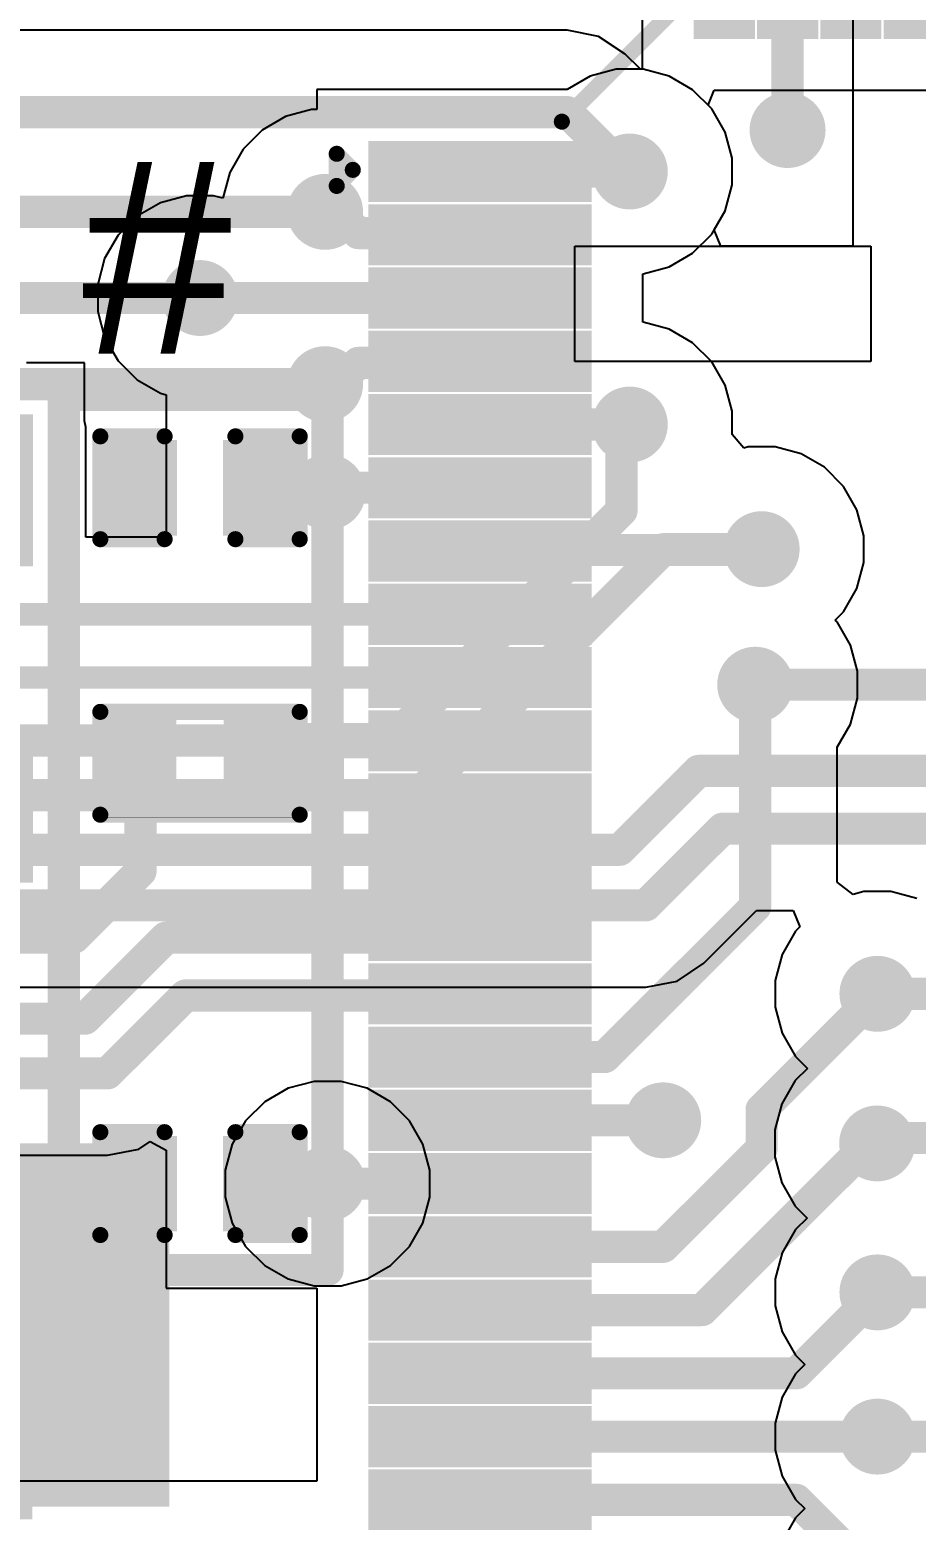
# Model space of a CAD drawing. Header units: millimetres. Extents: x 0 to 214, y 0 to 214.
# Drawn here: x 3.5624 to 3.838, y 2.6208 to 3.0846 of the extents above; entities that cross this region are included whole.
import ezdxf

# ---------------------------------------------------------------- set-up
doc = ezdxf.new("R2010")
doc.units = ezdxf.units.MM
doc.header["$MEASUREMENT"] = 0
for name, color, linetype in [('BottomLayer', 5, 'Continuous'), ('BottomSolder', 6, 'Continuous'), ('TopLayer', 1, 'Continuous'), ('TopOverlay', 2, 'Continuous'), ('TopPaste', 8, 'Continuous'), ('TopSolder', 216, 'Continuous'), ('ViaHoleLayer', 16, 'Continuous')]:
    doc.layers.add(name, color=color, linetype=linetype)
doc.styles.add('Arial', font='', dxfattribs={"height": 0.2})
doc.styles.get('Arial').set_extended_font_data('Arial')

# ---------------------------------------------------------------- blocks, each defined once
blk = doc.blocks.new('C___0402_6')
at = {"layer": 'TopLayer'}
for points in [[(-0.0275, -0.0125), (-0.0275, 0.0125), (-0.0095, 0.0125), (-0.0095, -0.0125)], [(0.0095, -0.0125), (0.0095, 0.0125), (0.0275, 0.0125), (0.0275, -0.0125)]]:
    blk.add_hatch(color=1, dxfattribs=at).paths.add_polyline_path(points)
at = {"layer": 'TopPaste'}
for points in [[(-0.0275, -0.0125), (-0.0275, 0.0125), (-0.0095, 0.0125), (-0.0095, -0.0125)], [(0.0095, -0.0125), (0.0095, 0.0125), (0.0275, 0.0125), (0.0275, -0.0125)]]:
    blk.add_hatch(color=8, dxfattribs=at).paths.add_polyline_path(points)
at = {"layer": 'TopSolder'}
for points in [[(-0.02986, -0.01486), (-0.02986, 0.01486), (-0.00714, 0.01486), (-0.00714, -0.01486)], [(0.00714, -0.01486), (0.00714, 0.01486), (0.02986, 0.01486), (0.02986, -0.01486)]]:
    blk.add_hatch(color=216, dxfattribs=at).paths.add_polyline_path(points)
at = {"layer": 'TopOverlay', "const_width": 0.005}
for points in [[(-0.031, 0.016), (-0.031, -0.016)], [(-0.011, 0.016), (-0.031, 0.016)], [(0.031, 0.016), (0.011, 0.016)], [(0.031, 0.016), (0.031, -0.016)], [(-0.011, -0.016), (-0.031, -0.016)], [(0.031, -0.016), (0.011, -0.016)]]:
    blk.add_lwpolyline(points, dxfattribs=at)
at = {"layer": 'TopOverlay', "const_width": 0.0025}
for points in [[(-0.03225, 0.016, 1), (-0.02975, 0.016, 1)], [(-0.03225, 0.016, 1), (-0.02975, 0.016, 1)], [(-0.01225, 0.016, 1), (-0.00975, 0.016, 1)], [(0.00975, 0.016, 1), (0.01225, 0.016, 1)], [(0.02975, 0.016, 1), (0.03225, 0.016, 1)], [(0.02975, 0.016, 1), (0.03225, 0.016, 1)], [(-0.03225, -0.016, 1), (-0.02975, -0.016, 1)], [(-0.03225, -0.016, 1), (-0.02975, -0.016, 1)], [(-0.01225, -0.016, 1), (-0.00975, -0.016, 1)], [(0.00975, -0.016, 1), (0.01225, -0.016, 1)], [(0.02975, -0.016, 1), (0.03225, -0.016, 1)], [(0.02975, -0.016, 1), (0.03225, -0.016, 1)]]:
    blk.add_lwpolyline(points, format="xyb", close=True, dxfattribs=at)
blk = doc.blocks.new('C___0402_10')
at = {"layer": 'TopLayer'}
for points in [[(-0.0275, -0.0125), (-0.0275, 0.0125), (-0.0095, 0.0125), (-0.0095, -0.0125)], [(0.0095, -0.0125), (0.0095, 0.0125), (0.0275, 0.0125), (0.0275, -0.0125)]]:
    blk.add_hatch(color=1, dxfattribs=at).paths.add_polyline_path(points)
at = {"layer": 'TopPaste'}
for points in [[(-0.0275, -0.0125), (-0.0275, 0.0125), (-0.0095, 0.0125), (-0.0095, -0.0125)], [(0.0095, -0.0125), (0.0095, 0.0125), (0.0275, 0.0125), (0.0275, -0.0125)]]:
    blk.add_hatch(color=8, dxfattribs=at).paths.add_polyline_path(points)
at = {"layer": 'TopSolder'}
for points in [[(-0.02986, -0.01486), (-0.02986, 0.01486), (-0.00714, 0.01486), (-0.00714, -0.01486)], [(0.00714, -0.01486), (0.00714, 0.01486), (0.02986, 0.01486), (0.02986, -0.01486)]]:
    blk.add_hatch(color=216, dxfattribs=at).paths.add_polyline_path(points)
at = {"layer": 'TopOverlay', "const_width": 0.005}
for points in [[(-0.031, 0.016), (-0.031, -0.016)], [(-0.011, 0.016), (-0.031, 0.016)], [(0.031, 0.016), (0.011, 0.016)], [(0.031, 0.016), (0.031, -0.016)], [(-0.011, -0.016), (-0.031, -0.016)], [(0.031, -0.016), (0.011, -0.016)]]:
    blk.add_lwpolyline(points, dxfattribs=at)
at = {"layer": 'TopOverlay', "const_width": 0.0025}
for points in [[(-0.03225, 0.016, 1), (-0.02975, 0.016, 1)], [(-0.03225, 0.016, 1), (-0.02975, 0.016, 1)], [(-0.01225, 0.016, 1), (-0.00975, 0.016, 1)], [(0.00975, 0.016, 1), (0.01225, 0.016, 1)], [(0.02975, 0.016, 1), (0.03225, 0.016, 1)], [(0.02975, 0.016, 1), (0.03225, 0.016, 1)], [(-0.03225, -0.016, 1), (-0.02975, -0.016, 1)], [(-0.03225, -0.016, 1), (-0.02975, -0.016, 1)], [(-0.01225, -0.016, 1), (-0.00975, -0.016, 1)], [(0.00975, -0.016, 1), (0.01225, -0.016, 1)], [(0.02975, -0.016, 1), (0.03225, -0.016, 1)], [(0.02975, -0.016, 1), (0.03225, -0.016, 1)]]:
    blk.add_lwpolyline(points, format="xyb", close=True, dxfattribs=at)
blk = doc.blocks.new('LQFP_144_20_20__126')
at = {"layer": 'TopLayer'}
for points in [[(-0.45118, 0.35), (-0.38976, 0.35), (-0.38976, 0.33898), (-0.45118, 0.33898)], [(-0.45118, 0.33031), (-0.38976, 0.33031), (-0.38976, 0.31929), (-0.45118, 0.31929)], [(-0.45118, 0.31063), (-0.38976, 0.31063), (-0.38976, 0.29961), (-0.45118, 0.29961)], [(-0.45118, 0.29094), (-0.38976, 0.29094), (-0.38976, 0.27992), (-0.45118, 0.27992)], [(-0.45118, 0.27126), (-0.38976, 0.27126), (-0.38976, 0.26024), (-0.45118, 0.26024)], [(-0.45118, 0.25157), (-0.38976, 0.25157), (-0.38976, 0.24055), (-0.45118, 0.24055)], [(-0.45118, 0.23189), (-0.38976, 0.23189), (-0.38976, 0.22087), (-0.45118, 0.22087)], [(-0.45118, 0.2122), (-0.38976, 0.2122), (-0.38976, 0.20118), (-0.45118, 0.20118)], [(-0.45118, 0.19252), (-0.38976, 0.19252), (-0.38976, 0.1815), (-0.45118, 0.1815)], [(-0.45118, 0.17283), (-0.38976, 0.17283), (-0.38976, 0.16181), (-0.45118, 0.16181)], [(-0.45118, 0.15315), (-0.38976, 0.15315), (-0.38976, 0.14213), (-0.45118, 0.14213)], [(-0.45118, 0.13346), (-0.38976, 0.13346), (-0.38976, 0.12244), (-0.45118, 0.12244)], [(-0.45118, 0.11378), (-0.38976, 0.11378), (-0.38976, 0.10276), (-0.45118, 0.10276)], [(-0.45118, 0.09409), (-0.38976, 0.09409), (-0.38976, 0.08307), (-0.45118, 0.08307)], [(-0.45118, 0.07441), (-0.38976, 0.07441), (-0.38976, 0.06339), (-0.45118, 0.06339)], [(-0.45118, 0.05472), (-0.38976, 0.05472), (-0.38976, 0.0437), (-0.45118, 0.0437)], [(-0.45118, 0.03504), (-0.38976, 0.03504), (-0.38976, 0.02402), (-0.45118, 0.02402)], [(-0.45118, 0.01535), (-0.38976, 0.01535), (-0.38976, 0.00433), (-0.45118, 0.00433)], [(-0.45118, -0.00433), (-0.38976, -0.00433), (-0.38976, -0.01535), (-0.45118, -0.01535)], [(-0.45118, -0.02402), (-0.38976, -0.02402), (-0.38976, -0.03504), (-0.45118, -0.03504)], [(-0.45118, -0.0437), (-0.38976, -0.0437), (-0.38976, -0.05472), (-0.45118, -0.05472)], [(-0.45118, -0.06339), (-0.38976, -0.06339), (-0.38976, -0.07441), (-0.45118, -0.07441)]]:
    blk.add_hatch(color=1, dxfattribs=at).paths.add_polyline_path(points)
at = {"layer": 'TopPaste'}
for points in [[(-0.45118, 0.35), (-0.38976, 0.35), (-0.38976, 0.33898), (-0.45118, 0.33898)], [(-0.45118, 0.33031), (-0.38976, 0.33031), (-0.38976, 0.31929), (-0.45118, 0.31929)], [(-0.45118, 0.31063), (-0.38976, 0.31063), (-0.38976, 0.29961), (-0.45118, 0.29961)], [(-0.45118, 0.29094), (-0.38976, 0.29094), (-0.38976, 0.27992), (-0.45118, 0.27992)], [(-0.45118, 0.27126), (-0.38976, 0.27126), (-0.38976, 0.26024), (-0.45118, 0.26024)], [(-0.45118, 0.25157), (-0.38976, 0.25157), (-0.38976, 0.24055), (-0.45118, 0.24055)], [(-0.45118, 0.23189), (-0.38976, 0.23189), (-0.38976, 0.22087), (-0.45118, 0.22087)], [(-0.45118, 0.2122), (-0.38976, 0.2122), (-0.38976, 0.20118), (-0.45118, 0.20118)], [(-0.45118, 0.19252), (-0.38976, 0.19252), (-0.38976, 0.1815), (-0.45118, 0.1815)], [(-0.45118, 0.17283), (-0.38976, 0.17283), (-0.38976, 0.16181), (-0.45118, 0.16181)], [(-0.45118, 0.15315), (-0.38976, 0.15315), (-0.38976, 0.14213), (-0.45118, 0.14213)], [(-0.45118, 0.13346), (-0.38976, 0.13346), (-0.38976, 0.12244), (-0.45118, 0.12244)], [(-0.45118, 0.11378), (-0.38976, 0.11378), (-0.38976, 0.10276), (-0.45118, 0.10276)], [(-0.45118, 0.09409), (-0.38976, 0.09409), (-0.38976, 0.08307), (-0.45118, 0.08307)], [(-0.45118, 0.07441), (-0.38976, 0.07441), (-0.38976, 0.06339), (-0.45118, 0.06339)], [(-0.45118, 0.05472), (-0.38976, 0.05472), (-0.38976, 0.0437), (-0.45118, 0.0437)], [(-0.45118, 0.03504), (-0.38976, 0.03504), (-0.38976, 0.02402), (-0.45118, 0.02402)], [(-0.45118, 0.01535), (-0.38976, 0.01535), (-0.38976, 0.00433), (-0.45118, 0.00433)], [(-0.45118, -0.00433), (-0.38976, -0.00433), (-0.38976, -0.01535), (-0.45118, -0.01535)], [(-0.45118, -0.02402), (-0.38976, -0.02402), (-0.38976, -0.03504), (-0.45118, -0.03504)], [(-0.45118, -0.0437), (-0.38976, -0.0437), (-0.38976, -0.05472), (-0.45118, -0.05472)], [(-0.45118, -0.06339), (-0.38976, -0.06339), (-0.38976, -0.07441), (-0.45118, -0.07441)]]:
    blk.add_hatch(color=8, dxfattribs=at).paths.add_polyline_path(points)
at = {"layer": 'TopSolder'}
for points in [[(-0.354, 0.38576), (-0.354, 0.45518), (-0.33498, 0.45518), (-0.33498, 0.38576)], [(-0.33431, 0.38576), (-0.33431, 0.45518), (-0.31529, 0.45518), (-0.31529, 0.38576)], [(-0.31463, 0.38576), (-0.31463, 0.45518), (-0.29561, 0.45518), (-0.29561, 0.38576)], [(-0.29494, 0.38576), (-0.29494, 0.45518), (-0.27592, 0.45518), (-0.27592, 0.38576)], [(-0.45518, 0.354), (-0.38576, 0.354), (-0.38576, 0.33498), (-0.45518, 0.33498)], [(-0.45518, 0.33431), (-0.38576, 0.33431), (-0.38576, 0.31529), (-0.45518, 0.31529)], [(-0.45518, 0.31463), (-0.38576, 0.31463), (-0.38576, 0.29561), (-0.45518, 0.29561)], [(-0.45518, 0.29494), (-0.38576, 0.29494), (-0.38576, 0.27592), (-0.45518, 0.27592)], [(-0.45518, 0.27526), (-0.38576, 0.27526), (-0.38576, 0.25624), (-0.45518, 0.25624)], [(-0.45518, 0.25557), (-0.38576, 0.25557), (-0.38576, 0.23655), (-0.45518, 0.23655)], [(-0.45518, 0.23589), (-0.38576, 0.23589), (-0.38576, 0.21687), (-0.45518, 0.21687)], [(-0.45518, 0.2162), (-0.38576, 0.2162), (-0.38576, 0.19718), (-0.45518, 0.19718)], [(-0.45518, 0.19652), (-0.38576, 0.19652), (-0.38576, 0.1775), (-0.45518, 0.1775)], [(-0.45518, 0.17683), (-0.38576, 0.17683), (-0.38576, 0.15781), (-0.45518, 0.15781)], [(-0.45518, 0.15715), (-0.38576, 0.15715), (-0.38576, 0.13813), (-0.45518, 0.13813)], [(-0.45518, 0.13746), (-0.38576, 0.13746), (-0.38576, 0.11844), (-0.45518, 0.11844)], [(-0.45518, 0.11778), (-0.38576, 0.11778), (-0.38576, 0.09876), (-0.45518, 0.09876)], [(-0.45518, 0.09809), (-0.38576, 0.09809), (-0.38576, 0.07907), (-0.45518, 0.07907)], [(-0.45518, 0.07841), (-0.38576, 0.07841), (-0.38576, 0.05939), (-0.45518, 0.05939)], [(-0.45518, 0.05872), (-0.38576, 0.05872), (-0.38576, 0.0397), (-0.45518, 0.0397)], [(-0.45518, 0.03904), (-0.38576, 0.03904), (-0.38576, 0.02002), (-0.45518, 0.02002)], [(-0.45518, 0.01935), (-0.38576, 0.01935), (-0.38576, 0.00033), (-0.45518, 0.00033)], [(-0.45518, -0.00033), (-0.38576, -0.00033), (-0.38576, -0.01935), (-0.45518, -0.01935)], [(-0.45518, -0.02002), (-0.38576, -0.02002), (-0.38576, -0.03904), (-0.45518, -0.03904)], [(-0.45518, -0.0397), (-0.38576, -0.0397), (-0.38576, -0.05872), (-0.45518, -0.05872)], [(-0.45518, -0.05939), (-0.38576, -0.05939), (-0.38576, -0.07841), (-0.45518, -0.07841)]]:
    blk.add_hatch(color=216, dxfattribs=at).paths.add_polyline_path(points)
at = {"layer": 'TopOverlay', "const_width": 0.005}
for points in [[(-0.395, 0.36), (-0.36, 0.395)], [(-0.465, 0.35), (-0.46, 0.345)], [(-0.465, 0.34), (-0.465, 0.35)], [(-0.465, 0.34), (-0.46, 0.345)]]:
    blk.add_lwpolyline(points, dxfattribs=at)
at = {"layer": 'TopOverlay', "const_width": 0.0025}
for points in [[(-0.39625, 0.36, 1), (-0.39375, 0.36, 1)], [(-0.46625, 0.35, 1), (-0.46375, 0.35, 1)], [(-0.46625, 0.35, 1), (-0.46375, 0.35, 1)], [(-0.46125, 0.345, 1), (-0.45875, 0.345, 1)], [(-0.46125, 0.345, 1), (-0.45875, 0.345, 1)], [(-0.46625, 0.34, 1), (-0.46375, 0.34, 1)], [(-0.46625, 0.34, 1), (-0.46375, 0.34, 1)]]:
    blk.add_lwpolyline(points, format="xyb", close=True, dxfattribs=at)
blk = doc.blocks.new('R___0402_141')
at = {"layer": 'TopLayer'}
for points in [[(-0.0275, -0.0125), (-0.0275, 0.0125), (-0.0095, 0.0125), (-0.0095, -0.0125)], [(0.0095, -0.0125), (0.0095, 0.0125), (0.0275, 0.0125), (0.0275, -0.0125)]]:
    blk.add_hatch(color=1, dxfattribs=at).paths.add_polyline_path(points)
at = {"layer": 'TopPaste'}
for points in [[(-0.0275, -0.0125), (-0.0275, 0.0125), (-0.0095, 0.0125), (-0.0095, -0.0125)], [(0.0095, -0.0125), (0.0095, 0.0125), (0.0275, 0.0125), (0.0275, -0.0125)]]:
    blk.add_hatch(color=8, dxfattribs=at).paths.add_polyline_path(points)
at = {"layer": 'TopSolder'}
for points in [[(-0.02967, -0.01467), (-0.02967, 0.01467), (-0.00733, 0.01467), (-0.00733, -0.01467)], [(0.00733, -0.01467), (0.00733, 0.01467), (0.02967, 0.01467), (0.02967, -0.01467)]]:
    blk.add_hatch(color=216, dxfattribs=at).paths.add_polyline_path(points)
at = {"layer": 'TopOverlay'}
for points, const_width in [([(-0.031, 0.016), (0.031, 0.016)], 0.005), ([(-0.031, -0.016), (-0.031, 0.016)], 0.005), ([(0.031, -0.016), (0.031, 0.016)], 0.005), ([(-0.031, -0.016), (0.031, -0.016)], 0.005), ([(-0.032, -0.017), (0.032, -0.017)], 0.000127)]:
    blk.add_lwpolyline(points, dxfattribs=dict(at, const_width=const_width))
for points, const_width in [([(-0.03225, 0.016, 1), (-0.02975, 0.016, 1)], 0.0025), ([(-0.03225, 0.016, 1), (-0.02975, 0.016, 1)], 0.0025), ([(0.02975, 0.016, 1), (0.03225, 0.016, 1)], 0.0025), ([(0.02975, 0.016, 1), (0.03225, 0.016, 1)], 0.0025), ([(-0.03225, -0.016, 1), (-0.02975, -0.016, 1)], 0.0025), ([(-0.03225, -0.016, 1), (-0.02975, -0.016, 1)], 0.0025), ([(0.02975, -0.016, 1), (0.03225, -0.016, 1)], 0.0025), ([(0.02975, -0.016, 1), (0.03225, -0.016, 1)], 0.0025), ([(-0.03203, -0.017, 1), (-0.03197, -0.017, 1)], 0.0000635), ([(0.03197, -0.017, 1), (0.03203, -0.017, 1)], 0.0000635)]:
    blk.add_lwpolyline(points, format="xyb", close=True, dxfattribs=dict(at, const_width=const_width))
blk = doc.blocks.new('XC32M4_8_000_F18LJDT_237')
at = {"layer": 'TopLayer'}
for points in [[(-0.0689, 0.05709), (-0.01772, 0.05709), (-0.01772, 0.00984), (-0.0689, 0.00984)], [(0.01772, 0.05709), (0.0689, 0.05709), (0.0689, 0.00984), (0.01772, 0.00984)], [(-0.0689, -0.00984), (-0.01772, -0.00984), (-0.01772, -0.05709), (-0.0689, -0.05709)], [(0.01772, -0.00984), (0.0689, -0.00984), (0.0689, -0.05709), (0.01772, -0.05709)]]:
    blk.add_hatch(color=1, dxfattribs=at).paths.add_polyline_path(points)
at = {"layer": 'TopPaste'}
for points in [[(-0.0689, 0.05709), (-0.01772, 0.05709), (-0.01772, 0.00984), (-0.0689, 0.00984)], [(0.01772, 0.05709), (0.0689, 0.05709), (0.0689, 0.00984), (0.01772, 0.00984)], [(-0.0689, -0.00984), (-0.01772, -0.00984), (-0.01772, -0.05709), (-0.0689, -0.05709)], [(0.01772, -0.00984), (0.0689, -0.00984), (0.0689, -0.05709), (0.01772, -0.05709)]]:
    blk.add_hatch(color=8, dxfattribs=at).paths.add_polyline_path(points)
at = {"layer": 'TopSolder'}
for points in [[(-0.0729, 0.06109), (-0.01372, 0.06109), (-0.01372, 0.00584), (-0.0729, 0.00584)], [(0.01372, 0.06109), (0.0729, 0.06109), (0.0729, 0.00584), (0.01372, 0.00584)], [(-0.0729, -0.00584), (-0.01372, -0.00584), (-0.01372, -0.06109), (-0.0729, -0.06109)], [(0.01372, -0.00584), (0.0729, -0.00584), (0.0729, -0.06109), (0.01372, -0.06109)]]:
    blk.add_hatch(color=216, dxfattribs=at).paths.add_polyline_path(points)
at = {"layer": 'TopOverlay', "const_width": 0.005}
for points in [[(0.007, 0.051), (-0.007, 0.051)], [(-0.065, -0.003), (-0.065, 0.003)], [(0.065, -0.003), (0.065, 0.003)], [(0.007, -0.051), (-0.007, -0.051)]]:
    blk.add_lwpolyline(points, dxfattribs=at)
at = {"layer": 'TopOverlay'}
for points, const_width in [([(-0.00825, 0.051, 1), (-0.00575, 0.051, 1)], 0.0025), ([(0.00575, 0.051, 1), (0.00825, 0.051, 1)], 0.0025), ([(-0.06625, 0.003, 1), (-0.06375, 0.003, 1)], 0.0025), ([(0.06375, 0.003, 1), (0.06625, 0.003, 1)], 0.0025), ([(-0.06625, -0.003, 1), (-0.06375, -0.003, 1)], 0.0025), ([(0.06375, -0.003, 1), (0.06625, -0.003, 1)], 0.0025), ([(-0.00825, -0.051, 1), (-0.00575, -0.051, 1)], 0.0025), ([(0.00575, -0.051, 1), (0.00825, -0.051, 1)], 0.0025), ([(-0.06, -0.07, 1), (-0.066, -0.07, 1)], 0.01), ([(-0.0685, -0.07, 1), (-0.0635, -0.07, 1)], 0.005), ([(-0.0625, -0.07, 1), (-0.0575, -0.07, 1)], 0.005)]:
    blk.add_lwpolyline(points, format="xyb", close=True, dxfattribs=dict(at, const_width=const_width))
blk = doc.blocks.new('X321532768KGD2SI_251')
at = {"layer": 'TopLayer'}
for points in [[(-0.0689, 0.03543), (-0.02953, 0.03543), (-0.02953, -0.03543), (-0.0689, -0.03543)], [(0.02953, 0.03543), (0.0689, 0.03543), (0.0689, -0.03543), (0.02953, -0.03543)]]:
    blk.add_hatch(color=1, dxfattribs=at).paths.add_polyline_path(points)
at = {"layer": 'TopPaste'}
for points in [[(-0.0689, 0.03543), (-0.02953, 0.03543), (-0.02953, -0.03543), (-0.0689, -0.03543)], [(0.02953, 0.03543), (0.0689, 0.03543), (0.0689, -0.03543), (0.02953, -0.03543)]]:
    blk.add_hatch(color=8, dxfattribs=at).paths.add_polyline_path(points)
at = {"layer": 'TopSolder'}
for points in [[(-0.0729, 0.03943), (-0.02553, 0.03943), (-0.02553, -0.03943), (-0.0729, -0.03943)], [(0.02553, 0.03943), (0.0729, 0.03943), (0.0729, -0.03943), (0.02553, -0.03943)]]:
    blk.add_hatch(color=216, dxfattribs=at).paths.add_polyline_path(points)
at = {"layer": 'TopOverlay', "const_width": 0.005}
for points in [[(0.023, 0.032), (-0.023, 0.032)], [(0.023, -0.032), (-0.023, -0.032)]]:
    blk.add_lwpolyline(points, dxfattribs=at)
at = {"layer": 'TopOverlay', "const_width": 0.0025}
for points in [[(-0.02425, 0.032, 1), (-0.02175, 0.032, 1)], [(0.02175, 0.032, 1), (0.02425, 0.032, 1)], [(-0.02425, -0.032, 1), (-0.02175, -0.032, 1)], [(0.02175, -0.032, 1), (0.02425, -0.032, 1)]]:
    blk.add_lwpolyline(points, format="xyb", close=True, dxfattribs=at)

msp = doc.modelspace()

# ---------------------------------------------------------------- hatches: boundary and pattern name
at = {"layer": 'BottomLayer'}
h = msp.add_hatch(color=5, dxfattribs=at)
edge = h.paths.add_edge_path()
edge.add_arc((3.79806, 3.05342), 0.01181, 0, 360)
h = msp.add_hatch(color=5, dxfattribs=at)
edge = h.paths.add_edge_path()
edge.add_arc((3.749, 3.04052), 0.01181, 0, 360)
h = msp.add_hatch(color=5, dxfattribs=at)
edge = h.paths.add_edge_path()
edge.add_arc((3.65425, 3.02796), 0.01181, 0, 360)
h = msp.add_hatch(color=5, dxfattribs=at)
edge = h.paths.add_edge_path()
edge.add_arc((3.61536, 3.00115), 0.01181, 0, 360)
h = msp.add_hatch(color=5, dxfattribs=at)
edge = h.paths.add_edge_path()
edge.add_arc((3.65425, 2.97434), 0.01181, 0, 360)
h = msp.add_hatch(color=5, dxfattribs=at)
edge = h.paths.add_edge_path()
edge.add_arc((3.749, 2.96178), 0.01181, 0, 360)
h = msp.add_hatch(color=5, dxfattribs=at)
edge = h.paths.add_edge_path()
edge.add_arc((3.65504, 2.94073), 0.01181, 0, 360)
h = msp.add_hatch(color=5, dxfattribs=at)
edge = h.paths.add_edge_path()
edge.add_arc((3.79, 2.923), 0.01181, 0, 360)
h = msp.add_hatch(color=5, dxfattribs=at)
edge = h.paths.add_edge_path()
edge.add_arc((3.788, 2.88081), 0.01181, 0, 360)
h = msp.add_hatch(color=5, dxfattribs=at)
edge = h.paths.add_edge_path()
edge.add_arc((3.826, 2.78462), 0.01181, 0, 360)
h = msp.add_hatch(color=5, dxfattribs=at)
edge = h.paths.add_edge_path()
edge.add_arc((3.75939, 2.74525), 0.01181, 0, 360)
h = msp.add_hatch(color=5, dxfattribs=at)
edge = h.paths.add_edge_path()
edge.add_arc((3.82591, 2.73806), 0.01181, 0, 360)
h = msp.add_hatch(color=5, dxfattribs=at)
edge = h.paths.add_edge_path()
edge.add_arc((3.65501, 2.72556), 0.01181, 0, 360)
h = msp.add_hatch(color=5, dxfattribs=at)
edge = h.paths.add_edge_path()
edge.add_arc((3.583, 2.70037), 0.01181, 0, 360)
h = msp.add_hatch(color=5, dxfattribs=at)
edge = h.paths.add_edge_path()
edge.add_arc((3.826, 2.6917), 0.01181, 0, 360)
h = msp.add_hatch(color=5, dxfattribs=at)
edge = h.paths.add_edge_path()
edge.add_arc((3.583, 2.67202), 0.01181, 0, 360)
h = msp.add_hatch(color=5, dxfattribs=at)
edge = h.paths.add_edge_path()
edge.add_arc((3.583, 2.64586), 0.01181, 0, 360)
h = msp.add_hatch(color=5, dxfattribs=at)
edge = h.paths.add_edge_path()
edge.add_arc((3.826, 2.64682), 0.01181, 0, 360)
at = {"layer": 'BottomSolder'}
h = msp.add_hatch(color=6, dxfattribs=at)
edge = h.paths.add_edge_path()
edge.add_arc((3.583, 2.70037), 0.00591, 0, 360)
h = msp.add_hatch(color=6, dxfattribs=at)
edge = h.paths.add_edge_path()
edge.add_arc((3.583, 2.67202), 0.00591, 0, 360)
h = msp.add_hatch(color=6, dxfattribs=at)
edge = h.paths.add_edge_path()
edge.add_arc((3.583, 2.64586), 0.00591, 0, 360)
at = {"layer": 'TopLayer'}
h = msp.add_hatch(color=1, dxfattribs=at)
edge = h.paths.add_edge_path()
edge.add_arc((3.79806, 3.05342), 0.01181, 0, 360)
h = msp.add_hatch(color=1, dxfattribs=at)
edge = h.paths.add_edge_path()
edge.add_arc((3.749, 3.04052), 0.01181, 0, 360)
h = msp.add_hatch(color=1, dxfattribs=at)
edge = h.paths.add_edge_path()
edge.add_arc((3.65425, 3.02796), 0.01181, 0, 360)
h = msp.add_hatch(color=1, dxfattribs=at)
edge = h.paths.add_edge_path()
edge.add_arc((3.61536, 3.00115), 0.01181, 0, 360)
h = msp.add_hatch(color=1, dxfattribs=at)
edge = h.paths.add_edge_path()
edge.add_arc((3.65425, 2.97434), 0.01181, 0, 360)
h = msp.add_hatch(color=1, dxfattribs=at)
edge = h.paths.add_edge_path()
edge.add_arc((3.749, 2.96178), 0.01181, 0, 360)
for points in [[(3.62526, 2.93074), (3.65501, 2.93074), (3.65501, 2.95051), (3.62526, 2.95051)], [(3.62486, 2.84288), (3.66015, 2.84288), (3.66015, 2.86887), (3.62486, 2.86887)], [(3.62486, 2.85785), (3.7331, 2.85785), (3.7331, 2.86887), (3.62486, 2.86887)], [(3.512, 2.62502), (3.60586, 2.62502), (3.60586, 2.73806), (3.512, 2.73806)], [(3.62526, 2.71519), (3.65501, 2.71519), (3.65501, 2.73529), (3.62526, 2.73529)]]:
    msp.add_hatch(color=1, dxfattribs=at).paths.add_polyline_path(points)
h = msp.add_hatch(color=1, dxfattribs=at)
edge = h.paths.add_edge_path()
edge.add_arc((3.65504, 2.94073), 0.01181, 0, 360)
h = msp.add_hatch(color=1, dxfattribs=at)
edge = h.paths.add_edge_path()
edge.add_arc((3.79, 2.923), 0.01181, 0, 360)
h = msp.add_hatch(color=1, dxfattribs=at)
edge = h.paths.add_edge_path()
edge.add_arc((3.788, 2.88081), 0.01181, 0, 360)
h = msp.add_hatch(color=1, dxfattribs=at)
edge = h.paths.add_edge_path()
edge.add_arc((3.826, 2.78462), 0.01181, 0, 360)
h = msp.add_hatch(color=1, dxfattribs=at)
edge = h.paths.add_edge_path()
edge.add_arc((3.75939, 2.74525), 0.01181, 0, 360)
h = msp.add_hatch(color=1, dxfattribs=at)
edge = h.paths.add_edge_path()
edge.add_arc((3.82591, 2.73806), 0.01181, 0, 360)
h = msp.add_hatch(color=1, dxfattribs=at)
edge = h.paths.add_edge_path()
edge.add_arc((3.65501, 2.72556), 0.01181, 0, 360)
h = msp.add_hatch(color=1, dxfattribs=at)
edge = h.paths.add_edge_path()
edge.add_arc((3.583, 2.70037), 0.01181, 0, 360)
h = msp.add_hatch(color=1, dxfattribs=at)
edge = h.paths.add_edge_path()
edge.add_arc((3.826, 2.6917), 0.01181, 0, 360)
h = msp.add_hatch(color=1, dxfattribs=at)
edge = h.paths.add_edge_path()
edge.add_arc((3.583, 2.67202), 0.01181, 0, 360)
h = msp.add_hatch(color=1, dxfattribs=at)
edge = h.paths.add_edge_path()
edge.add_arc((3.583, 2.64586), 0.01181, 0, 360)
h = msp.add_hatch(color=1, dxfattribs=at)
edge = h.paths.add_edge_path()
edge.add_arc((3.826, 2.64682), 0.01181, 0, 360)
at = {"layer": 'TopSolder'}
h = msp.add_hatch(color=216, dxfattribs=at)
edge = h.paths.add_edge_path()
edge.add_arc((3.583, 2.70037), 0.00591, 0, 360)
h = msp.add_hatch(color=216, dxfattribs=at)
edge = h.paths.add_edge_path()
edge.add_arc((3.583, 2.67202), 0.00591, 0, 360)
h = msp.add_hatch(color=216, dxfattribs=at)
edge = h.paths.add_edge_path()
edge.add_arc((3.583, 2.64586), 0.00591, 0, 360)
at = {"layer": 'ViaHoleLayer'}
h = msp.add_hatch(color=16, dxfattribs=at)
edge = h.paths.add_edge_path()
edge.add_arc((3.79806, 3.05342), 0.00591, 0, 360)
h = msp.add_hatch(color=16, dxfattribs=at)
edge = h.paths.add_edge_path()
edge.add_arc((3.749, 3.04052), 0.00591, 0, 360)
h = msp.add_hatch(color=16, dxfattribs=at)
edge = h.paths.add_edge_path()
edge.add_arc((3.65425, 3.02796), 0.00591, 0, 360)
h = msp.add_hatch(color=16, dxfattribs=at)
edge = h.paths.add_edge_path()
edge.add_arc((3.61536, 3.00115), 0.00591, 0, 360)
h = msp.add_hatch(color=16, dxfattribs=at)
edge = h.paths.add_edge_path()
edge.add_arc((3.65425, 2.97434), 0.00591, 0, 360)
h = msp.add_hatch(color=16, dxfattribs=at)
edge = h.paths.add_edge_path()
edge.add_arc((3.749, 2.96178), 0.00591, 0, 360)
h = msp.add_hatch(color=16, dxfattribs=at)
edge = h.paths.add_edge_path()
edge.add_arc((3.65504, 2.94073), 0.00591, 0, 360)
h = msp.add_hatch(color=16, dxfattribs=at)
edge = h.paths.add_edge_path()
edge.add_arc((3.79, 2.923), 0.00591, 0, 360)
h = msp.add_hatch(color=16, dxfattribs=at)
edge = h.paths.add_edge_path()
edge.add_arc((3.788, 2.88081), 0.00591, 0, 360)
h = msp.add_hatch(color=16, dxfattribs=at)
edge = h.paths.add_edge_path()
edge.add_arc((3.826, 2.78462), 0.00591, 0, 360)
h = msp.add_hatch(color=16, dxfattribs=at)
edge = h.paths.add_edge_path()
edge.add_arc((3.75939, 2.74525), 0.00591, 0, 360)
h = msp.add_hatch(color=16, dxfattribs=at)
edge = h.paths.add_edge_path()
edge.add_arc((3.82591, 2.73806), 0.00591, 0, 360)
h = msp.add_hatch(color=16, dxfattribs=at)
edge = h.paths.add_edge_path()
edge.add_arc((3.65501, 2.72556), 0.00591, 0, 360)
h = msp.add_hatch(color=16, dxfattribs=at)
edge = h.paths.add_edge_path()
edge.add_arc((3.583, 2.70037), 0.00591, 0, 360)
h = msp.add_hatch(color=16, dxfattribs=at)
edge = h.paths.add_edge_path()
edge.add_arc((3.826, 2.6917), 0.00591, 0, 360)
h = msp.add_hatch(color=16, dxfattribs=at)
edge = h.paths.add_edge_path()
edge.add_arc((3.583, 2.67202), 0.00591, 0, 360)
h = msp.add_hatch(color=16, dxfattribs=at)
edge = h.paths.add_edge_path()
edge.add_arc((3.583, 2.64586), 0.00591, 0, 360)
h = msp.add_hatch(color=16, dxfattribs=at)
edge = h.paths.add_edge_path()
edge.add_arc((3.826, 2.64682), 0.00591, 0, 360)

# ---------------------------------------------------------------- linework, layer by layer
at = {"layer": 'BottomLayer'}
for p, q in [((3.81836, 3.4935), (3.81836, 3.01733)), ((3.72956, 3.08449), (3.34097, 3.08449)), ((3.73932, 3.08255), (3.72956, 3.08449)), ((3.74758, 3.07702), (3.73932, 3.08255)), ((3.75228, 3.07233), (3.74758, 3.07702)), ((3.75319, 3.07233), (3.75228, 3.07233)), ((3.76128, 3.07017), (3.75319, 3.07233)), ((3.76853, 3.06598), (3.76128, 3.07017)), ((3.77446, 3.06006), (3.76853, 3.06598)), ((3.77864, 3.0528), (3.77446, 3.06006)), ((3.78081, 3.04471), (3.77864, 3.0528)), ((3.78081, 3.03633), (3.78081, 3.04471)), ((3.77864, 3.02824), (3.78081, 3.03633)), ((3.77523, 3.02233), (3.77864, 3.02824)), ((3.77727, 3.01733), (3.77523, 3.02233)), ((3.73191, 2.98135), (3.73191, 3.01733)), ((3.73191, 3.01733), (3.824, 3.01733)), ((3.81836, 3.01733), (3.77727, 3.01733)), ((3.824, 3.01733), (3.824, 2.98135)), ((3.824, 2.98135), (3.73191, 2.98135)), ((3.77202, 2.79412), (3.78841, 2.81051)), ((3.78841, 2.81051), (3.79983, 2.81051)), ((3.79983, 2.81051), (3.80191, 2.80551)), ((3.80054, 2.80415), (3.79636, 2.7969)), ((3.80191, 2.80551), (3.80054, 2.80415)), ((3.79636, 2.7969), (3.79419, 2.78881)), ((3.76375, 2.7886), (3.77202, 2.79412)), ((3.754, 2.78666), (3.76375, 2.7886)), ((3.79419, 2.78881), (3.79419, 2.78043)), ((2.00949, 2.78666), (3.754, 2.78666)), ((3.79419, 2.78043), (3.79636, 2.77234)), ((3.79636, 2.77234), (3.80054, 2.76508)), ((3.80054, 2.76508), (3.80425, 2.76138)), ((3.80425, 2.76138), (3.80046, 2.75759)), ((3.64273, 2.75521), (3.63548, 2.75102)), ((3.65082, 2.75737), (3.64273, 2.75521)), ((3.6592, 2.75737), (3.65082, 2.75737)), ((3.66729, 2.75521), (3.6592, 2.75737)), ((3.67454, 2.75102), (3.66729, 2.75521)), ((3.80046, 2.75759), (3.79627, 2.75034)), ((3.63548, 2.75102), (3.62955, 2.74509)), ((3.68046, 2.74509), (3.67454, 2.75102)), ((3.79627, 2.75034), (3.7941, 2.74225)), ((3.62955, 2.74509), (3.62537, 2.73784)), ((3.68465, 2.73784), (3.68046, 2.74509)), ((3.7941, 2.74225), (3.7941, 2.73387)), ((3.62537, 2.73784), (3.6232, 2.72975)), ((3.68682, 2.72975), (3.68465, 2.73784)), ((3.7941, 2.73387), (3.79627, 2.72578)), ((3.6232, 2.72975), (3.6232, 2.72137)), ((3.68682, 2.72137), (3.68682, 2.72975)), ((3.79627, 2.72578), (3.80046, 2.71853)), ((3.6232, 2.72137), (3.62537, 2.71328)), ((3.68465, 2.71328), (3.68682, 2.72137)), ((3.80046, 2.71853), (3.80415, 2.71484)), ((3.62537, 2.71328), (3.62955, 2.70603)), ((3.68046, 2.70603), (3.68465, 2.71328)), ((3.80415, 2.71484), (3.80054, 2.71124)), ((3.80054, 2.71124), (3.79636, 2.70398)), ((3.62955, 2.70603), (3.63548, 2.70011)), ((3.67454, 2.70011), (3.68046, 2.70603)), ((3.79636, 2.70398), (3.79419, 2.69589)), ((3.63548, 2.70011), (3.64273, 2.69592)), ((3.66729, 2.69592), (3.67454, 2.70011)), ((3.64273, 2.69592), (3.65082, 2.69375)), ((3.6592, 2.69375), (3.66729, 2.69592)), ((3.79419, 2.69589), (3.79419, 2.68752)), ((3.65082, 2.69375), (3.6592, 2.69375)), ((3.79419, 2.68752), (3.79636, 2.67943)), ((3.79636, 2.67943), (3.80054, 2.67217)), ((3.80054, 2.67217), (3.80345, 2.66926)), ((3.80345, 2.66926), (3.80054, 2.66635)), ((3.80054, 2.66635), (3.79636, 2.6591)), ((3.79636, 2.6591), (3.79419, 2.65101)), ((3.79419, 2.65101), (3.79419, 2.64263)), ((3.79419, 2.64263), (3.79636, 2.63454)), ((3.79636, 2.63454), (3.80054, 2.62729)), ((3.80054, 2.62729), (3.80341, 2.62442)), ((3.80054, 2.62155), (3.79636, 2.6143)), ((3.80341, 2.62442), (3.80054, 2.62155))]:
    msp.add_line(p, q, dxfattribs=at)
at = {"layer": 'BottomLayer', "const_width": 0.01}
for points in [[(3.34097, 3.059), (3.72956, 3.059)], [(3.72956, 3.059), (3.74804, 3.04052)], [(3.74804, 3.04052), (3.749, 3.04052)], [(3.33397, 3.02796), (3.65425, 3.02796)], [(3.3312, 3.00115), (3.61536, 3.00115)], [(3.32987, 2.97434), (3.65425, 2.97434)], [(3.74643, 2.95922), (3.749, 2.96178)], [(3.74643, 2.93497), (3.74643, 2.95922)], [(3.6749, 2.86344), (3.74643, 2.93497)], [(3.68295, 2.84644), (3.75951, 2.923)], [(3.75951, 2.923), (3.79, 2.923)], [(3.788, 2.88081), (4.24263, 2.88081)], [(0.6085, 2.86344), (3.6749, 2.86344)], [(3.74584, 2.82944), (3.7704, 2.854)], [(3.7704, 2.854), (4.22638, 2.854)], [(1.97709, 2.84644), (3.68295, 2.84644)], [(3.754, 2.81215), (3.77785, 2.836)], [(3.77785, 2.836), (4.21539, 2.836)], [(1.98696, 2.82944), (3.74584, 2.82944)], [(1.99653, 2.81215), (3.754, 2.81215)], [(3.826, 2.78462), (4.19238, 2.78462)], [(3.82591, 2.73806), (3.82759, 2.73974)], [(3.82759, 2.73974), (4.18026, 2.73974)], [(3.826, 2.6917), (4.1653, 2.6917)], [(3.826, 2.64682), (4.14755, 2.64682)]]:
    msp.add_lwpolyline(points, dxfattribs=at)
at = {"layer": 'BottomLayer', "const_width": 0.005}
for points in [[(3.72706, 3.059, 1), (3.73206, 3.059, 1)], [(3.72706, 3.059, 1), (3.73206, 3.059, 1)], [(3.74554, 3.04052, 1), (3.75054, 3.04052, 1)], [(3.74554, 3.04052, 1), (3.75054, 3.04052, 1)], [(3.7465, 3.04052, 1), (3.7515, 3.04052, 1)], [(3.65175, 3.02796, 1), (3.65675, 3.02796, 1)], [(3.61286, 3.00115, 1), (3.61786, 3.00115, 1)], [(3.65175, 2.97434, 1), (3.65675, 2.97434, 1)], [(3.74393, 2.95922, 1), (3.74893, 2.95922, 1)], [(3.74393, 2.95922, 1), (3.74893, 2.95922, 1)], [(3.7465, 2.96178, 1), (3.7515, 2.96178, 1)], [(3.74393, 2.93497, 1), (3.74893, 2.93497, 1)], [(3.74393, 2.93497, 1), (3.74893, 2.93497, 1)], [(3.75701, 2.923, 1), (3.76201, 2.923, 1)], [(3.75701, 2.923, 1), (3.76201, 2.923, 1)], [(3.7875, 2.923, 1), (3.7925, 2.923, 1)], [(3.7855, 2.88081, 1), (3.7905, 2.88081, 1)], [(3.6724, 2.86344, 1), (3.6774, 2.86344, 1)], [(3.6724, 2.86344, 1), (3.6774, 2.86344, 1)], [(3.7679, 2.854, 1), (3.7729, 2.854, 1)], [(3.7679, 2.854, 1), (3.7729, 2.854, 1)], [(3.68045, 2.84644, 1), (3.68545, 2.84644, 1)], [(3.68045, 2.84644, 1), (3.68545, 2.84644, 1)], [(3.77535, 2.836, 1), (3.78035, 2.836, 1)], [(3.77535, 2.836, 1), (3.78035, 2.836, 1)], [(3.74334, 2.82944, 1), (3.74834, 2.82944, 1)], [(3.74334, 2.82944, 1), (3.74834, 2.82944, 1)], [(3.7515, 2.81215, 1), (3.7565, 2.81215, 1)], [(3.7515, 2.81215, 1), (3.7565, 2.81215, 1)], [(3.8235, 2.78462, 1), (3.8285, 2.78462, 1)], [(3.82341, 2.73806, 1), (3.82841, 2.73806, 1)], [(3.82509, 2.73974, 1), (3.83009, 2.73974, 1)], [(3.82509, 2.73974, 1), (3.83009, 2.73974, 1)], [(3.8235, 2.6917, 1), (3.8285, 2.6917, 1)], [(3.8235, 2.64682, 1), (3.8285, 2.64682, 1)]]:
    msp.add_lwpolyline(points, format="xyb", close=True, dxfattribs=at)
at = {"layer": 'TopLayer'}
for p, q in [((3.75287, 3.14446), (3.75287, 3.07233)), ((3.74481, 3.07233), (3.73672, 3.07017)), ((3.75287, 3.07233), (3.74481, 3.07233)), ((3.72957, 3.06603), (3.65169, 3.06603)), ((3.65169, 3.06603), (3.65169, 3.05977)), ((3.73672, 3.07017), (3.72957, 3.06603)), ((3.77333, 3.06118), (3.77524, 3.0658)), ((3.77524, 3.0658), (3.8906, 3.0658)), ((3.77446, 3.06006), (3.77333, 3.06118)), ((3.64197, 3.05761), (3.63471, 3.05342)), ((3.65006, 3.05977), (3.64197, 3.05761)), ((3.65169, 3.05977), (3.65006, 3.05977)), ((3.77864, 3.0528), (3.77446, 3.06006)), ((3.63471, 3.05342), (3.62879, 3.0475)), ((3.78081, 3.04471), (3.77864, 3.0528)), ((3.62879, 3.0475), (3.6246, 3.04024)), ((3.78081, 3.03633), (3.78081, 3.04471)), ((3.6246, 3.04024), (3.62244, 3.03219)), ((3.77864, 3.02824), (3.78081, 3.03633)), ((3.60308, 3.0308), (3.59582, 3.02661)), ((3.61117, 3.03296), (3.60308, 3.0308)), ((3.61954, 3.03296), (3.61117, 3.03296)), ((3.62244, 3.03219), (3.61954, 3.03296)), ((3.59582, 3.02661), (3.5899, 3.02068)), ((3.77446, 3.02099), (3.77864, 3.02824)), ((3.5899, 3.02068), (3.58571, 3.01343)), ((3.76853, 3.01507), (3.77446, 3.02099)), ((3.76128, 3.01088), (3.76853, 3.01507)), ((3.58571, 3.01343), (3.58354, 3.00534)), ((3.75319, 3.00871), (3.76128, 3.01088)), ((3.7531, 2.99359), (3.7531, 3.00871)), ((3.7531, 3.00871), (3.75319, 3.00871)), ((3.58354, 3.00534), (3.58354, 2.99696)), ((3.58354, 2.99696), (3.58571, 2.98887)), ((3.75319, 2.99359), (3.7531, 2.99359)), ((3.76128, 2.99143), (3.75319, 2.99359)), ((3.58571, 2.98887), (3.5899, 2.98162)), ((3.76853, 2.98724), (3.76128, 2.99143)), ((3.77446, 2.98131), (3.76853, 2.98724)), ((3.57943, 2.981), (3.5614, 2.981)), ((3.57943, 2.96297), (3.57943, 2.981)), ((3.5899, 2.98162), (3.59582, 2.9757)), ((3.77864, 2.97406), (3.77446, 2.98131)), ((3.59582, 2.9757), (3.60308, 2.97151)), ((3.78081, 2.96597), (3.77864, 2.97406)), ((3.60308, 2.97151), (3.60486, 2.97103)), ((3.60486, 2.97103), (3.60486, 2.92669)), ((3.78081, 2.95865), (3.78081, 2.96597)), ((3.57982, 2.961), (3.57943, 2.96297)), ((3.57982, 2.92669), (3.57982, 2.961)), ((3.78451, 2.95446), (3.78081, 2.95865)), ((3.78581, 2.95481), (3.78451, 2.95446)), ((3.79419, 2.95481), (3.78581, 2.95481)), ((3.80228, 2.95264), (3.79419, 2.95481)), ((3.80953, 2.94846), (3.80228, 2.95264)), ((3.81546, 2.94253), (3.80953, 2.94846)), ((3.81964, 2.93528), (3.81546, 2.94253)), ((3.82181, 2.92719), (3.81964, 2.93528)), ((3.60486, 2.92669), (3.57982, 2.92669)), ((3.82181, 2.91881), (3.82181, 2.92719)), ((3.81964, 2.91072), (3.82181, 2.91881)), ((3.81546, 2.90347), (3.81964, 2.91072)), ((3.81289, 2.90091), (3.81546, 2.90347)), ((3.81346, 2.90034), (3.81289, 2.90091)), ((3.81764, 2.89309), (3.81346, 2.90034)), ((3.81981, 2.885), (3.81764, 2.89309)), ((3.81981, 2.87662), (3.81981, 2.885)), ((3.81764, 2.86853), (3.81981, 2.87662)), ((3.81349, 2.86134), (3.81764, 2.86853)), ((3.81349, 2.81937), (3.81349, 2.86134)), ((3.81849, 2.81554), (3.81349, 2.81937)), ((3.82181, 2.81643), (3.81849, 2.81554)), ((3.83019, 2.81643), (3.82181, 2.81643)), ((3.83828, 2.81426), (3.83019, 2.81643)), ((3.59637, 2.73632), (3.59986, 2.73865)), ((3.59986, 2.73865), (3.60486, 2.73597)), ((3.51271, 2.73438), (3.58662, 2.73438)), ((3.58662, 2.73438), (3.59637, 2.73632)), ((3.60486, 2.73597), (3.60486, 2.69306)), ((3.60486, 2.69306), (3.65169, 2.69306)), ((3.65169, 2.69306), (3.65169, 2.68037)), ((3.65169, 2.68037), (3.65169, 2.63294)), ((3.65169, 2.63294), (3.51786, 2.63294))]:
    msp.add_line(p, q, dxfattribs=at)
for points, const_width in [([(3.79806, 3.05342), (3.79806, 3.11651)], 0.01), ([(3.7024, 3.04052), (3.749, 3.04052)], 0.01), ([(3.65425, 3.02796), (3.65793, 3.02796)], 0.01), ([(3.65793, 3.02796), (3.66455, 3.02135)], 0.01), ([(3.66455, 3.02135), (3.70188, 3.02135)], 0.01), ([(3.70188, 3.02135), (3.7024, 3.02084)], 0.01), ([(3.61536, 3.00115), (3.7024, 3.00115)], 0.01), ([(3.65793, 2.97434), (3.66455, 2.98096)], 0.01), ([(3.66455, 2.98096), (3.70188, 2.98096)], 0.01), ([(3.70188, 2.98096), (3.7024, 2.98147)], 0.01), ([(3.65425, 2.97434), (3.65793, 2.97434)], 0.01), ([(3.7024, 2.96178), (3.749, 2.96178)], 0.01), ([(3.65504, 2.94073), (3.65641, 2.9421)], 0.01), ([(3.65641, 2.9421), (3.67169, 2.9421)], 0.01), ([(3.70188, 2.94159), (3.7024, 2.9421)], 0.01), ([(3.7024, 2.92241), (3.70269, 2.92271)], 0.01), ([(3.70269, 2.92271), (3.78971, 2.92271)], 0.01), ([(3.78971, 2.92271), (3.79, 2.923)], 0.01), ([(3.55861, 2.90273), (3.7024, 2.90273)], 0.007), ([(3.55883, 2.88304), (3.7024, 2.88304)], 0.007), ([(3.788, 2.81177), (3.788, 2.88081)], 0.01), ([(3.59686, 2.82275), (3.59686, 2.85636)], 0.01), ([(3.57623, 2.80213), (3.59686, 2.82275)], 0.01), ([(3.74116, 2.76493), (3.788, 2.81177)], 0.01), ([(2.83682, 2.80213), (3.57623, 2.80213)], 0.01), ([(3.57958, 2.77687), (3.60484, 2.80213)], 0.01), ([(3.60484, 2.80213), (3.67107, 2.80213)], 0.01), ([(3.67107, 2.80213), (3.67273, 2.80379)], 0.01), ([(3.67273, 2.80379), (3.70188, 2.80379)], 0.01), ([(3.70188, 2.80379), (3.7024, 2.8043)], 0.01), ([(3.58662, 2.75987), (3.61086, 2.78411)], 0.01), ([(3.61086, 2.78411), (3.70188, 2.78411)], 0.01), ([(3.70188, 2.78411), (3.7024, 2.78462)], 0.01), ([(3.78998, 2.7486), (3.826, 2.78462)], 0.01), ([(3.33819, 2.77687), (3.57958, 2.77687)], 0.01), ([(3.7024, 2.76493), (3.74116, 2.76493)], 0.01), ([(3.34523, 2.75987), (3.58662, 2.75987)], 0.01), ([(3.78998, 2.73647), (3.78998, 2.7486)], 0.01), ([(3.7024, 2.74525), (3.75939, 2.74525)], 0.01), ([(3.75939, 2.70588), (3.78998, 2.73647)], 0.01), ([(3.77147, 2.68619), (3.82334, 2.73806)], 0.01), ([(3.82334, 2.73806), (3.82591, 2.73806)], 0.01), ([(3.65501, 2.72556), (3.7024, 2.72556)], 0.01), ([(3.7024, 2.70588), (3.75939, 2.70588)], 0.01), ([(3.8008, 2.66651), (3.826, 2.6917)], 0.01), ([(3.7024, 2.68619), (3.77147, 2.68619)], 0.01), ([(3.7024, 2.66651), (3.8008, 2.66651)], 0.01), ([(3.53731, 2.65631), (3.57256, 2.65631)], 0.02), ([(3.57256, 2.65631), (3.583, 2.64586)], 0.02), ([(3.7024, 2.64682), (3.826, 2.64682)], 0.01), ([(3.7024, 2.62714), (3.8008, 2.62714)], 0.01), ([(3.8008, 2.62714), (3.82592, 2.60202)], 0.01)]:
    msp.add_lwpolyline(points, dxfattribs=dict(at, const_width=const_width))
for points, const_width in [([(3.79556, 3.05342, 1), (3.80056, 3.05342, 1)], 0.005), ([(3.6999, 3.04052, 1), (3.7049, 3.04052, 1)], 0.005), ([(3.7465, 3.04052, 1), (3.7515, 3.04052, 1)], 0.005), ([(3.65175, 3.02796, 1), (3.65675, 3.02796, 1)], 0.005), ([(3.65543, 3.02796, 1), (3.66043, 3.02796, 1)], 0.005), ([(3.65543, 3.02796, 1), (3.66043, 3.02796, 1)], 0.005), ([(3.66205, 3.02135, 1), (3.66705, 3.02135, 1)], 0.005), ([(3.66205, 3.02135, 1), (3.66705, 3.02135, 1)], 0.005), ([(3.69938, 3.02135, 1), (3.70438, 3.02135, 1)], 0.005), ([(3.69938, 3.02135, 1), (3.70438, 3.02135, 1)], 0.005), ([(3.6999, 3.02084, 1), (3.7049, 3.02084, 1)], 0.005), ([(3.61286, 3.00115, 1), (3.61786, 3.00115, 1)], 0.005), ([(3.6999, 3.00115, 1), (3.7049, 3.00115, 1)], 0.005), ([(3.66205, 2.98096, 1), (3.66705, 2.98096, 1)], 0.005), ([(3.66205, 2.98096, 1), (3.66705, 2.98096, 1)], 0.005), ([(3.69938, 2.98096, 1), (3.70438, 2.98096, 1)], 0.005), ([(3.69938, 2.98096, 1), (3.70438, 2.98096, 1)], 0.005), ([(3.6999, 2.98147, 1), (3.7049, 2.98147, 1)], 0.005), ([(3.65175, 2.97434, 1), (3.65675, 2.97434, 1)], 0.005), ([(3.65543, 2.97434, 1), (3.66043, 2.97434, 1)], 0.005), ([(3.65543, 2.97434, 1), (3.66043, 2.97434, 1)], 0.005), ([(3.6999, 2.96178, 1), (3.7049, 2.96178, 1)], 0.005), ([(3.7465, 2.96178, 1), (3.7515, 2.96178, 1)], 0.005), ([(3.65254, 2.94073, 1), (3.65754, 2.94073, 1)], 0.005), ([(3.65391, 2.9421, 1), (3.65891, 2.9421, 1)], 0.005), ([(3.65391, 2.9421, 1), (3.65891, 2.9421, 1)], 0.005), ([(3.66919, 2.9421, 1), (3.67419, 2.9421, 1)], 0.005), ([(3.69938, 2.94159, 1), (3.70438, 2.94159, 1)], 0.005), ([(3.6999, 2.9421, 1), (3.7049, 2.9421, 1)], 0.005), ([(3.6999, 2.92241, 1), (3.7049, 2.92241, 1)], 0.005), ([(3.70019, 2.92271, 1), (3.70519, 2.92271, 1)], 0.005), ([(3.70019, 2.92271, 1), (3.70519, 2.92271, 1)], 0.005), ([(3.78721, 2.92271, 1), (3.79221, 2.92271, 1)], 0.005), ([(3.78721, 2.92271, 1), (3.79221, 2.92271, 1)], 0.005), ([(3.7875, 2.923, 1), (3.7925, 2.923, 1)], 0.005), ([(3.70065, 2.90273, 1), (3.70415, 2.90273, 1)], 0.0035), ([(3.70065, 2.88304, 1), (3.70415, 2.88304, 1)], 0.0035), ([(3.7855, 2.88081, 1), (3.7905, 2.88081, 1)], 0.005), ([(3.59436, 2.85636, 1), (3.59936, 2.85636, 1)], 0.005), ([(3.59436, 2.82275, 1), (3.59936, 2.82275, 1)], 0.005), ([(3.59436, 2.82275, 1), (3.59936, 2.82275, 1)], 0.005), ([(3.7855, 2.81177, 1), (3.7905, 2.81177, 1)], 0.005), ([(3.7855, 2.81177, 1), (3.7905, 2.81177, 1)], 0.005), ([(3.57373, 2.80213, 1), (3.57873, 2.80213, 1)], 0.005), ([(3.57373, 2.80213, 1), (3.57873, 2.80213, 1)], 0.005), ([(3.60234, 2.80213, 1), (3.60734, 2.80213, 1)], 0.005), ([(3.60234, 2.80213, 1), (3.60734, 2.80213, 1)], 0.005), ([(3.66857, 2.80213, 1), (3.67357, 2.80213, 1)], 0.005), ([(3.66857, 2.80213, 1), (3.67357, 2.80213, 1)], 0.005), ([(3.67023, 2.80379, 1), (3.67523, 2.80379, 1)], 0.005), ([(3.67023, 2.80379, 1), (3.67523, 2.80379, 1)], 0.005), ([(3.69938, 2.80379, 1), (3.70438, 2.80379, 1)], 0.005), ([(3.69938, 2.80379, 1), (3.70438, 2.80379, 1)], 0.005), ([(3.6999, 2.8043, 1), (3.7049, 2.8043, 1)], 0.005), ([(3.60836, 2.78411, 1), (3.61336, 2.78411, 1)], 0.005), ([(3.60836, 2.78411, 1), (3.61336, 2.78411, 1)], 0.005), ([(3.69938, 2.78411, 1), (3.70438, 2.78411, 1)], 0.005), ([(3.69938, 2.78411, 1), (3.70438, 2.78411, 1)], 0.005), ([(3.6999, 2.78462, 1), (3.7049, 2.78462, 1)], 0.005), ([(3.8235, 2.78462, 1), (3.8285, 2.78462, 1)], 0.005), ([(3.57708, 2.77687, 1), (3.58208, 2.77687, 1)], 0.005), ([(3.57708, 2.77687, 1), (3.58208, 2.77687, 1)], 0.005), ([(3.6999, 2.76493, 1), (3.7049, 2.76493, 1)], 0.005), ([(3.73866, 2.76493, 1), (3.74366, 2.76493, 1)], 0.005), ([(3.73866, 2.76493, 1), (3.74366, 2.76493, 1)], 0.005), ([(3.58412, 2.75987, 1), (3.58912, 2.75987, 1)], 0.005), ([(3.58412, 2.75987, 1), (3.58912, 2.75987, 1)], 0.005), ([(3.78748, 2.7486, 1), (3.79248, 2.7486, 1)], 0.005), ([(3.78748, 2.7486, 1), (3.79248, 2.7486, 1)], 0.005), ([(3.6999, 2.74525, 1), (3.7049, 2.74525, 1)], 0.005), ([(3.75689, 2.74525, 1), (3.76189, 2.74525, 1)], 0.005), ([(3.78748, 2.73647, 1), (3.79248, 2.73647, 1)], 0.005), ([(3.78748, 2.73647, 1), (3.79248, 2.73647, 1)], 0.005), ([(3.82084, 2.73806, 1), (3.82584, 2.73806, 1)], 0.005), ([(3.82084, 2.73806, 1), (3.82584, 2.73806, 1)], 0.005), ([(3.82341, 2.73806, 1), (3.82841, 2.73806, 1)], 0.005), ([(3.65251, 2.72556, 1), (3.65751, 2.72556, 1)], 0.005), ([(3.6999, 2.72556, 1), (3.7049, 2.72556, 1)], 0.005), ([(3.6999, 2.70588, 1), (3.7049, 2.70588, 1)], 0.005), ([(3.75689, 2.70588, 1), (3.76189, 2.70588, 1)], 0.005), ([(3.75689, 2.70588, 1), (3.76189, 2.70588, 1)], 0.005), ([(3.8235, 2.6917, 1), (3.8285, 2.6917, 1)], 0.005), ([(3.6999, 2.68619, 1), (3.7049, 2.68619, 1)], 0.005), ([(3.76897, 2.68619, 1), (3.77397, 2.68619, 1)], 0.005), ([(3.76897, 2.68619, 1), (3.77397, 2.68619, 1)], 0.005), ([(3.6999, 2.66651, 1), (3.7049, 2.66651, 1)], 0.005), ([(3.7983, 2.66651, 1), (3.8033, 2.66651, 1)], 0.005), ([(3.7983, 2.66651, 1), (3.8033, 2.66651, 1)], 0.005), ([(3.56756, 2.65631, 1), (3.57756, 2.65631, 1)], 0.01), ([(3.56756, 2.65631, 1), (3.57756, 2.65631, 1)], 0.01), ([(3.578, 2.64586, 1), (3.588, 2.64586, 1)], 0.01), ([(3.6999, 2.64682, 1), (3.7049, 2.64682, 1)], 0.005), ([(3.8235, 2.64682, 1), (3.8285, 2.64682, 1)], 0.005), ([(3.6999, 2.62714, 1), (3.7049, 2.62714, 1)], 0.005), ([(3.7983, 2.62714, 1), (3.8033, 2.62714, 1)], 0.005), ([(3.7983, 2.62714, 1), (3.8033, 2.62714, 1)], 0.005)]:
    msp.add_lwpolyline(points, format="xyb", close=True, dxfattribs=dict(at, const_width=const_width))
at = {"layer": 'TopOverlay', "const_width": 0.01}
for points in [[(3.573, 2.971), (3.65501, 2.971)], [(3.573, 2.69866), (3.573, 2.971)], [(3.65501, 2.69866), (3.65501, 2.971)], [(3.573, 2.69866), (3.65501, 2.69866)]]:
    msp.add_lwpolyline(points, dxfattribs=at)
at = {"layer": 'TopOverlay', "const_width": 0.005}
for points in [[(3.5705, 2.971, 1), (3.5755, 2.971, 1)], [(3.5705, 2.971, 1), (3.5755, 2.971, 1)], [(3.65251, 2.971, 1), (3.65751, 2.971, 1)], [(3.65251, 2.971, 1), (3.65751, 2.971, 1)], [(3.5705, 2.69866, 1), (3.5755, 2.69866, 1)], [(3.5705, 2.69866, 1), (3.5755, 2.69866, 1)], [(3.65251, 2.69866, 1), (3.65751, 2.69866, 1)], [(3.65251, 2.69866, 1), (3.65751, 2.69866, 1)]]:
    msp.add_lwpolyline(points, format="xyb", close=True, dxfattribs=at)

# ---------------------------------------------------------------- block references
for name, p in [('LQFP_144_20_20__126', (4.12287, 2.69603)), ('R___0402_141', (3.61536, 2.85636))]:
    msp.add_blockref(name, p)
for name, p, rotation in [('X321532768KGD2SI_251', (3.524, 2.8921), 270), ('C___0402_6', (3.61536, 2.9421), 180), ('C___0402_10', (3.61536, 2.72556), 180), ('XC32M4_8_000_F18LJDT_237', (3.50216, 2.60731), 270)]:
    msp.add_blockref(name, p, dxfattribs=dict(rotation=rotation))

# ---------------------------------------------------------------- texts
at = {"layer": 'TopOverlay', "style": 'Arial'}
msp.add_text('#', height=0.06, dxfattribs=at).set_placement((3.57864, 2.98378))

doc.saveas('drawing.dxf')
